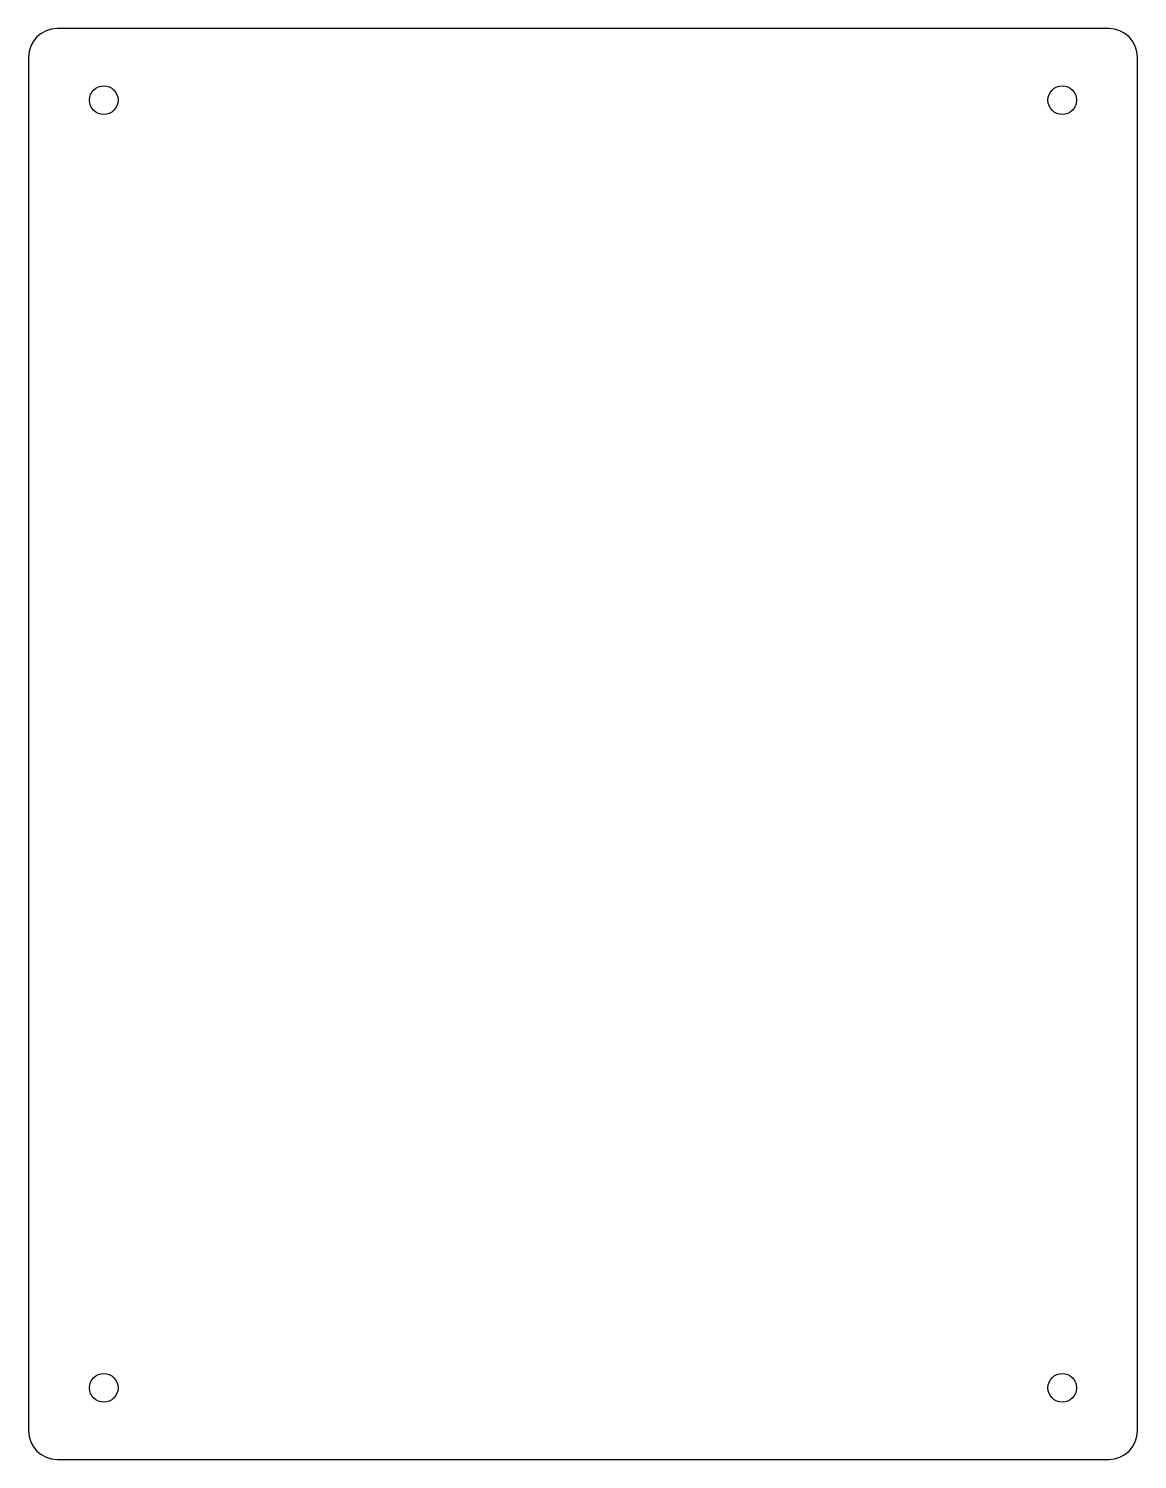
# Model space of a CAD drawing. Header units: millimetres. Extents: x 100 to 255, y 100 to 300.
import ezdxf

# ---------------------------------------------------------------- set-up
doc = ezdxf.new("R2010")
doc.units = ezdxf.units.MM

msp = doc.modelspace()

# ---------------------------------------------------------------- linework, layer by layer
for p, q in [((251, 300), (104, 300)), ((100, 296), (100, 104)), ((255, 104), (255, 296)), ((104, 100), (251, 100))]:
    msp.add_line(p, q)
for centre in [(110.5, 290), (244.5, 290), (110.5, 110), (244.5, 110)]:
    msp.add_circle(centre, 2)
for centre, start, end in [((104, 296), 90, 180), ((251, 296), 0, 90), ((104, 104), 180, 270), ((251, 104), 270, 0)]:
    msp.add_arc(centre, 4, start, end)

doc.saveas('drawing.dxf')
